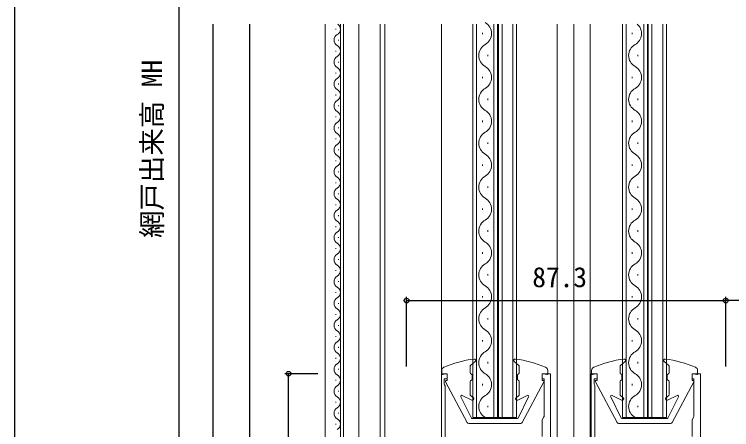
# Model space of a CAD drawing. Units: millimetres, scale not verified. Extents: x -437 to 438, y -331 to 329.
# Drawn here: x -436.9 to -240.7, y -131.9 to -18.4 of the extents above; entities that cross this region are included whole.
import ezdxf
from ezdxf.enums import TextEntityAlignment as Align

# ---------------------------------------------------------------- set-up
doc = ezdxf.new("R2010")
doc.units = ezdxf.units.MM
doc.header["$LTSCALE"] = 2
for name, color, linetype, lineweight in [('0-2_YKK_11', 7, 'Continuous', 18), ('0-4_YKK_12', 2, 'Continuous', 18), ('0-5_YKK_13', 4, 'Continuous', 18)]:
    doc.layers.add(name, color=color, linetype=linetype, lineweight=lineweight)
for name, color, linetype in [('0-7_YKK_D', 6, 'Continuous'), ('0-8_YKK_ZWAK', 7, 'Continuous'), ('0-9_YSS_K', 3, 'Continuous')]:
    doc.layers.add(name, color=color, linetype=linetype)
doc.styles.add('ＭＳ ゴシック', font='')
doc.styles.get('ＭＳ ゴシック').set_extended_font_data('MS Gothic')

msp = doc.modelspace()

# ---------------------------------------------------------------- linework, layer by layer
at = {"layer": '0-2_YKK_11'}
for points in [[(-319.1, -133.824), (-319.1, -119.897), (-319.2, -119.674), (-319.3, -119.45), (-319.3, -117.997), (-318.5, -117.997), (-318.5, -116.597), (-320.1, -116.597), (-320.1, -134.097)], [(-292.5, -117.997), (-292.5, -116.597), (-290.2, -116.597)], [(-290.2, -116.597), (-290.2, -190.597)], [(-278.1, -133.824), (-278.1, -119.897), (-278.2, -119.674), (-278.3, -119.45), (-278.3, -117.997), (-277.5, -117.997), (-277.5, -116.597), (-279.1, -116.597), (-279.1, -134.097)], [(-251.5, -117.997), (-251.5, -116.597), (-249.2, -116.597)], [(-249.2, -116.597), (-249.2, -190.597)], [(-292.5, -133.797), (-292.5, -129.297), (-292.115, -128.509), (-292, -128.272), (-292, -117.997), (-292.5, -117.997)], [(-251.5, -133.797), (-251.5, -129.297), (-251.115, -128.509), (-251, -128.272), (-251, -117.997), (-251.5, -117.997)]]:
    msp.add_lwpolyline(points, dxfattribs=at)
at = {"layer": '0-4_YKK_12'}
for p, q in [((-351.9, -203.097), (-351.9, -21.009)), ((-347.7, -166.905), (-347.7, -21.009)), ((-346.9, -166.097), (-346.9, -21.009)), ((-342.7, -166.097), (-342.7, -21.009)), ((-336.8, -167.787), (-336.8, -21.009)), ((-335.6, -21.009), (-335.6, -160.982)), ((-320.1, -21.009), (-320.1, -189.597)), ((-311.504, -21.009), (-311.504, -128.597)), ((-310.504, -21.009), (-310.504, -128.597)), ((-305.704, -21.009), (-305.704, -128.597)), ((-304.704, -21.009), (-304.704, -128.597)), ((-304.504, -21.009), (-304.504, -128.597)), ((-303.504, -21.009), (-303.504, -128.597)), ((-300.504, -21.009), (-300.504, -128.597)), ((-299.504, -21.009), (-299.504, -128.597)), ((-288.4, -21.009), (-288.4, -142.979)), ((-283.9, -21.009), (-283.9, -189.593)), ((-279.4, -21.009), (-279.4, -189.593)), ((-270.504, -21.009), (-270.504, -128.597)), ((-269.504, -21.009), (-269.504, -128.597)), ((-264.704, -21.009), (-264.704, -128.597)), ((-263.704, -21.009), (-263.704, -128.597)), ((-263.504, -21.009), (-263.504, -128.597)), ((-262.504, -21.009), (-262.504, -128.597)), ((-259.504, -21.009), (-259.504, -128.597)), ((-258.504, -21.009), (-258.504, -128.597)), ((-348.96, -22.502), (-348.96, -22.302)), ((-308.864, -23.397), (-308.864, -23.797)), ((-267.864, -23.397), (-267.864, -23.797)), ((-348.2, -25.502), (-348.2, -25.302)), ((-348.96, -28.502), (-348.96, -28.302)), ((-307.344, -29.397), (-307.344, -29.797)), ((-266.344, -29.397), (-266.344, -29.797)), ((-348.2, -31.502), (-348.2, -31.302)), ((-348.96, -34.502), (-348.96, -34.302)), ((-308.864, -35.397), (-308.864, -35.797)), ((-267.864, -35.397), (-267.864, -35.797)), ((-348.2, -37.502), (-348.2, -37.302)), ((-348.96, -40.502), (-348.96, -40.302)), ((-307.344, -41.397), (-307.344, -41.797)), ((-266.344, -41.397), (-266.344, -41.797)), ((-348.2, -43.502), (-348.2, -43.302)), ((-348.96, -46.502), (-348.96, -46.302)), ((-308.864, -47.397), (-308.864, -47.797)), ((-267.864, -47.397), (-267.864, -47.797)), ((-348.2, -49.502), (-348.2, -49.302)), ((-348.96, -52.502), (-348.96, -52.302)), ((-307.344, -53.397), (-307.344, -53.797)), ((-266.344, -53.397), (-266.344, -53.797)), ((-348.2, -55.502), (-348.2, -55.302)), ((-348.96, -58.502), (-348.96, -58.302)), ((-308.864, -59.397), (-308.864, -59.797)), ((-267.864, -59.397), (-267.864, -59.797)), ((-348.2, -61.502), (-348.2, -61.302)), ((-348.96, -64.502), (-348.96, -64.302)), ((-307.344, -65.397), (-307.344, -65.797)), ((-266.344, -65.397), (-266.344, -65.797)), ((-348.2, -67.502), (-348.2, -67.302)), ((-348.96, -70.502), (-348.96, -70.302)), ((-308.864, -71.397), (-308.864, -71.797)), ((-267.864, -71.397), (-267.864, -71.797)), ((-348.2, -73.502), (-348.2, -73.302)), ((-348.96, -76.502), (-348.96, -76.302)), ((-307.344, -77.397), (-307.344, -77.797)), ((-266.344, -77.397), (-266.344, -77.797)), ((-348.2, -79.502), (-348.2, -79.302)), ((-348.96, -82.502), (-348.96, -82.302)), ((-308.864, -83.397), (-308.864, -83.797)), ((-267.864, -83.397), (-267.864, -83.797)), ((-348.2, -85.502), (-348.2, -85.302)), ((-348.96, -88.502), (-348.96, -88.302)), ((-307.344, -89.397), (-307.344, -89.797)), ((-266.344, -89.397), (-266.344, -89.797)), ((-348.2, -91.502), (-348.2, -91.302)), ((-348.96, -94.502), (-348.96, -94.302)), ((-308.864, -95.397), (-308.864, -95.797)), ((-267.864, -95.397), (-267.864, -95.797)), ((-348.2, -97.502), (-348.2, -97.302)), ((-348.96, -100.502), (-348.96, -100.302)), ((-307.344, -101.397), (-307.344, -101.797)), ((-266.344, -101.397), (-266.344, -101.797)), ((-348.2, -103.502), (-348.2, -103.302)), ((-348.96, -106.502), (-348.96, -106.302)), ((-308.864, -107.397), (-308.864, -107.797)), ((-267.864, -107.397), (-267.864, -107.797)), ((-348.2, -109.502), (-348.2, -109.302)), ((-348.96, -112.502), (-348.96, -112.302)), ((-307.344, -113.397), (-307.344, -113.797)), ((-266.344, -113.397), (-266.344, -113.797)), ((-348.2, -115.502), (-348.2, -115.302)), ((-348.96, -118.502), (-348.96, -118.302)), ((-308.864, -119.397), (-308.864, -119.797)), ((-267.864, -119.397), (-267.864, -119.797)), ((-348.2, -121.502), (-348.2, -121.302)), ((-348.96, -124.502), (-348.96, -124.302)), ((-307.344, -125.397), (-307.344, -125.797)), ((-266.344, -125.397), (-266.344, -125.797)), ((-348.2, -127.502), (-348.2, -127.302)), ((-304.704, -128.597), (-311.504, -128.597)), ((-304.704, -128.597), (-304.504, -128.597)), ((-299.504, -128.597), (-304.504, -128.597)), ((-263.704, -128.597), (-270.504, -128.597)), ((-263.704, -128.597), (-263.504, -128.597)), ((-258.504, -128.597), (-263.504, -128.597)), ((-348.96, -130.502), (-348.96, -130.302))]:
    msp.add_line(p, q, dxfattribs=at)
for centre, radius, start, end in [((-349.418, -22.402), 1.718, 299.20255, 54.16896), ((-309.781, -23.597), 3.437, 299.20254, 60.79746), ((-268.781, -23.597), 3.437, 299.20254, 48.86782), ((-347.741, -25.402), 1.718, 119.20255, 240.79746), ((-349.418, -28.402), 1.718, 299.20255, 60.79746), ((-306.427, -29.597), 3.437, 119.20254, 240.79746), ((-265.427, -29.597), 3.437, 119.20254, 240.79746), ((-347.741, -31.402), 1.718, 119.20255, 240.79746), ((-349.418, -34.402), 1.718, 299.20255, 60.79746), ((-309.781, -35.597), 3.437, 299.20254, 60.79746), ((-268.781, -35.597), 3.437, 299.20254, 60.79746), ((-347.741, -37.402), 1.718, 119.20255, 240.79746), ((-349.418, -40.402), 1.718, 299.20255, 60.79746), ((-306.427, -41.597), 3.437, 119.20254, 240.79746), ((-265.427, -41.597), 3.437, 119.20254, 240.79746), ((-347.741, -43.402), 1.718, 119.20255, 240.79746), ((-349.418, -46.402), 1.718, 299.20255, 60.79746), ((-309.781, -47.597), 3.437, 299.20254, 60.79746), ((-268.781, -47.597), 3.437, 299.20254, 60.79746), ((-347.741, -49.402), 1.718, 119.20255, 240.79746), ((-349.418, -52.402), 1.718, 299.20255, 60.79746), ((-306.427, -53.597), 3.437, 119.20254, 240.79746), ((-265.427, -53.597), 3.437, 119.20254, 240.79746), ((-347.741, -55.402), 1.718, 119.20255, 240.79746), ((-309.781, -59.597), 3.437, 299.20254, 60.79746), ((-268.781, -59.597), 3.437, 299.20254, 60.79746), ((-349.418, -58.402), 1.718, 299.20255, 60.79746), ((-347.741, -61.402), 1.718, 119.20255, 240.79746), ((-306.427, -65.597), 3.437, 119.20254, 240.79746), ((-265.427, -65.597), 3.437, 119.20254, 240.79746), ((-349.418, -64.402), 1.718, 299.20255, 60.79746), ((-347.741, -67.402), 1.718, 119.20255, 240.79746), ((-309.781, -71.597), 3.437, 299.20254, 60.79746), ((-268.781, -71.597), 3.437, 299.20254, 60.79746), ((-349.418, -70.402), 1.718, 299.20255, 60.79746), ((-347.741, -73.402), 1.718, 119.20255, 240.79746), ((-349.418, -76.402), 1.718, 299.20255, 60.79746), ((-306.427, -77.597), 3.437, 119.20254, 240.79746), ((-265.427, -77.597), 3.437, 119.20254, 240.79746), ((-347.741, -79.402), 1.718, 119.20255, 240.79746), ((-349.418, -82.402), 1.718, 299.20255, 60.79746), ((-309.781, -83.597), 3.437, 299.20254, 60.79746), ((-268.781, -83.597), 3.437, 299.20254, 60.79746), ((-347.741, -85.402), 1.718, 119.20255, 240.79746), ((-349.418, -88.402), 1.718, 299.20255, 60.79746), ((-306.427, -89.597), 3.437, 119.20254, 240.79746), ((-265.427, -89.597), 3.437, 119.20254, 240.79746), ((-347.741, -91.402), 1.718, 119.20255, 240.79746), ((-349.418, -94.402), 1.718, 299.20255, 60.79746), ((-309.781, -95.597), 3.437, 299.20254, 60.79746), ((-268.781, -95.597), 3.437, 299.20254, 60.79746), ((-347.741, -97.402), 1.718, 119.20255, 240.79746), ((-349.418, -100.402), 1.718, 299.20255, 60.79746), ((-306.427, -101.597), 3.437, 119.20254, 240.79746), ((-265.427, -101.597), 3.437, 119.20254, 240.79746), ((-347.741, -103.402), 1.718, 119.20255, 240.79746), ((-349.418, -106.402), 1.718, 299.20255, 60.79746), ((-309.781, -107.597), 3.437, 299.20254, 60.79746), ((-268.781, -107.597), 3.437, 299.20254, 60.79746), ((-347.741, -109.402), 1.718, 119.20255, 240.79746), ((-349.418, -112.402), 1.718, 299.20255, 60.79746), ((-306.427, -113.597), 3.437, 119.20254, 240.79746), ((-265.427, -113.597), 3.437, 119.20254, 240.79746), ((-347.741, -115.402), 1.718, 119.20255, 240.79746), ((-349.418, -118.402), 1.718, 299.20255, 60.79746), ((-309.781, -119.597), 3.437, 299.20254, 60.79746), ((-268.781, -119.597), 3.437, 299.20254, 60.79746), ((-347.741, -121.402), 1.718, 119.20255, 240.79746), ((-349.418, -124.402), 1.718, 299.20255, 60.79746), ((-306.427, -125.597), 3.437, 119.20254, 240.79746), ((-265.427, -125.597), 3.437, 119.20254, 240.79746), ((-347.741, -127.402), 1.718, 119.20255, 240.79746), ((-349.418, -130.402), 1.718, 299.20255, 60.79746)]:
    msp.add_arc(centre, radius, start, end, dxfattribs=at)
at = {"layer": '0-5_YKK_13'}
for p, q in [((-310.843, -113.304), (-312.093, -114.352)), ((-300.157, -113.304), (-298.907, -114.352)), ((-269.843, -113.304), (-271.093, -114.352)), ((-259.157, -113.304), (-257.907, -114.352)), ((-320, -115.747), (-320, -116.597)), ((-312.2, -114.582), (-312.2, -116.394)), ((-298.8, -114.582), (-298.8, -116.394)), ((-291, -115.747), (-291, -116.597)), ((-279, -115.747), (-279, -116.597)), ((-271.2, -114.582), (-271.2, -116.394)), ((-257.8, -114.582), (-257.8, -116.394)), ((-250, -115.747), (-250, -116.597)), ((-319.763, -116.794), (-318.737, -116.601)), ((-318.5, -116.797), (-318.5, -118.497)), ((-312.011, -116.673), (-311.888, -116.722)), ((-311.7, -118.094), (-311.7, -117)), ((-299.3, -118.094), (-299.3, -117)), ((-298.988, -116.673), (-299.111, -116.722)), ((-292.5, -116.797), (-292.5, -118.497)), ((-291.237, -116.794), (-292.263, -116.601)), ((-278.763, -116.794), (-277.737, -116.601)), ((-277.5, -116.797), (-277.5, -118.497)), ((-271.011, -116.673), (-270.888, -116.722)), ((-270.7, -118.094), (-270.7, -117)), ((-258.3, -118.094), (-258.3, -117)), ((-257.988, -116.673), (-258.111, -116.722)), ((-251.5, -116.797), (-251.5, -118.497)), ((-250.237, -116.794), (-251.263, -116.601)), ((-318.976, -118.791), (-313.041, -129.932)), ((-318.8, -118.497), (-318.5, -118.497)), ((-312.2, -118.7), (-312.2, -122.332)), ((-312.011, -118.422), (-311.888, -118.373)), ((-298.988, -118.422), (-299.111, -118.373)), ((-298.8, -118.7), (-298.8, -122.332)), ((-292.023, -118.791), (-297.959, -129.932)), ((-292.2, -118.497), (-292.5, -118.497)), ((-277.976, -118.791), (-272.041, -129.932)), ((-277.8, -118.497), (-277.5, -118.497)), ((-271.2, -118.7), (-271.2, -122.332)), ((-271.011, -118.422), (-270.888, -118.373)), ((-257.988, -118.422), (-258.111, -118.373)), ((-257.8, -118.7), (-257.8, -122.332)), ((-251.023, -118.791), (-256.959, -129.932)), ((-251.2, -118.497), (-251.5, -118.497)), ((-314.768, -122.931), (-311.883, -128.731)), ((-314.363, -122.53), (-311.782, -123.853)), ((-311.343, -123.191), (-312.093, -122.561)), ((-299.657, -123.191), (-298.907, -122.561)), ((-296.637, -122.53), (-299.217, -123.853)), ((-296.231, -122.931), (-299.117, -128.731)), ((-273.768, -122.931), (-270.883, -128.731)), ((-273.363, -122.53), (-270.782, -123.853)), ((-270.343, -123.191), (-271.093, -122.561)), ((-258.657, -123.191), (-257.907, -122.561)), ((-255.637, -122.53), (-258.217, -123.853)), ((-255.231, -122.931), (-258.117, -128.731)), ((-299.386, -128.897), (-311.614, -128.897)), ((-258.386, -128.897), (-270.614, -128.897)), ((-312.6, -130.197), (-298.4, -130.197)), ((-271.6, -130.197), (-257.4, -130.197))]:
    msp.add_line(p, q, dxfattribs=at)
for centre, radius, start, end in [((-307.525, -142.38), 30, 96.93648, 113.30842), ((-311.1, -112.997), 0.4, 310, 96.93648), ((-299.9, -112.997), 0.4, 83.06352, 230), ((-303.475, -142.38), 30, 66.69158, 83.06352), ((-266.525, -142.38), 30, 96.93648, 113.30842), ((-270.1, -112.997), 0.4, 310, 96.93648), ((-258.9, -112.997), 0.4, 83.06352, 230), ((-262.475, -142.38), 30, 66.69158, 83.06352), ((-319, -115.747), 1, 113.30842, 180), ((-311.9, -114.582), 0.3, 130, 180), ((-299.1, -114.582), 0.3, 0, 50), ((-292, -115.747), 1, 0, 66.69158), ((-278, -115.747), 1, 113.30842, 180), ((-270.9, -114.582), 0.3, 130, 180), ((-258.1, -114.582), 0.3, 0, 50), ((-251, -115.747), 1, 0, 66.69158), ((-319.8, -116.597), 0.2, 180, 280.65851), ((-318.7, -116.797), 0.2, 0, 100.65851), ((-311.9, -116.394), 0.3, 180, 248.19755), ((-312, -117), 0.3, 0, 68.19755), ((-299, -117), 0.3, 111.80245, 180), ((-299.1, -116.394), 0.3, 291.80245, 0), ((-292.3, -116.797), 0.2, 79.34149, 180), ((-291.2, -116.597), 0.2, 259.34149, 0), ((-278.8, -116.597), 0.2, 180, 280.65851), ((-277.7, -116.797), 0.2, 0, 100.65851), ((-270.9, -116.394), 0.3, 180, 248.19755), ((-271, -117), 0.3, 0, 68.19755), ((-258, -117), 0.3, 111.80245, 180), ((-258.1, -116.394), 0.3, 291.80245, 0), ((-251.3, -116.797), 0.2, 79.34149, 180), ((-250.2, -116.597), 0.2, 259.34149, 0), ((-318.8, -118.697), 0.2, 90, 208.04641), ((-311.9, -118.7), 0.3, 111.80245, 180), ((-312, -118.094), 0.3, 291.80245, 0), ((-299, -118.094), 0.3, 180, 248.19755), ((-299.1, -118.7), 0.3, 0, 68.19755), ((-292.2, -118.697), 0.2, 331.95359, 90), ((-277.8, -118.697), 0.2, 90, 208.04641), ((-270.9, -118.7), 0.3, 111.80245, 180), ((-271, -118.094), 0.3, 291.80245, 0), ((-258, -118.094), 0.3, 180, 248.19755), ((-258.1, -118.7), 0.3, 0, 68.19755), ((-251.2, -118.697), 0.2, 331.95359, 90), ((-314.5, -122.797), 0.3, 62.85889, 206.45265), ((-311.9, -122.332), 0.3, 180, 230), ((-311.6, -123.497), 0.4, 242.85889, 50), ((-299.4, -123.497), 0.4, 130, 297.14111), ((-299.1, -122.332), 0.3, 310, 0), ((-296.5, -122.797), 0.3, 333.54735, 117.14111), ((-273.5, -122.797), 0.3, 62.85889, 206.45265), ((-270.9, -122.332), 0.3, 180, 230), ((-270.6, -123.497), 0.4, 242.85889, 50), ((-258.4, -123.497), 0.4, 130, 297.14111), ((-258.1, -122.332), 0.3, 310, 0), ((-255.5, -122.797), 0.3, 333.54735, 117.14111), ((-311.614, -128.597), 0.3, 206.45265, 270), ((-299.386, -128.597), 0.3, 270, 333.54735), ((-270.614, -128.597), 0.3, 206.45265, 270), ((-258.386, -128.597), 0.3, 270, 333.54735), ((-312.6, -129.697), 0.5, 208.04641, 270), ((-298.4, -129.697), 0.5, 270, 331.95359), ((-271.6, -129.697), 0.5, 208.04641, 270), ((-257.4, -129.697), 0.5, 270, 331.95359)]:
    msp.add_arc(centre, radius, start, end, dxfattribs=at)
at = {"layer": '0-7_YKK_D'}
for p, q in [((-391.9, 119.8), (-391.9, -206.097)), ((-329.6, -114.597), (-329.6, -95.597)), ((-242.3, -114.597), (-242.3, -95.597)), ((-242.3, -114.597), (-242.3, -95.597)), ((-329.6, -96.597), (-242.3, -96.597)), ((-209.301, -96.597), (-242.3, -96.597)), ((-353.9, -116.596), (-362.898, -116.596)), ((-361.901, -190.595), (-361.898, -116.596))]:
    msp.add_line(p, q, dxfattribs=at)
for centre in [(-329.6, -96.597), (-242.3, -96.597), (-242.3, -96.597), (-361.898, -116.596)]:
    msp.add_circle(centre, 0.637, dxfattribs=at)
at = {"layer": '0-8_YKK_ZWAK'}
msp.add_line((-436.9, 293.8), (-436.9, -331.2), dxfattribs=at)
at = {"layer": '0-9_YSS_K'}
for p, q in [((-382.605, -21.009), (-382.605, -280.176)), ((-372.605, -21.009), (-372.605, -270.176))]:
    msp.add_line(p, q, dxfattribs=at)

# ---------------------------------------------------------------- texts
at = {"layer": '0-7_YKK_D', "style": 'ＭＳ ゴシック'}
msp.add_text('網戸出来高 MH', height=5.499, rotation=90, dxfattribs=at).set_placement((-394.88, -79.498), align=Align.BOTTOM_LEFT)
msp.add_text('87.3', height=5.499, dxfattribs=at).set_placement((-295.218, -94.597), align=Align.BOTTOM_LEFT)

doc.saveas('drawing.dxf')
